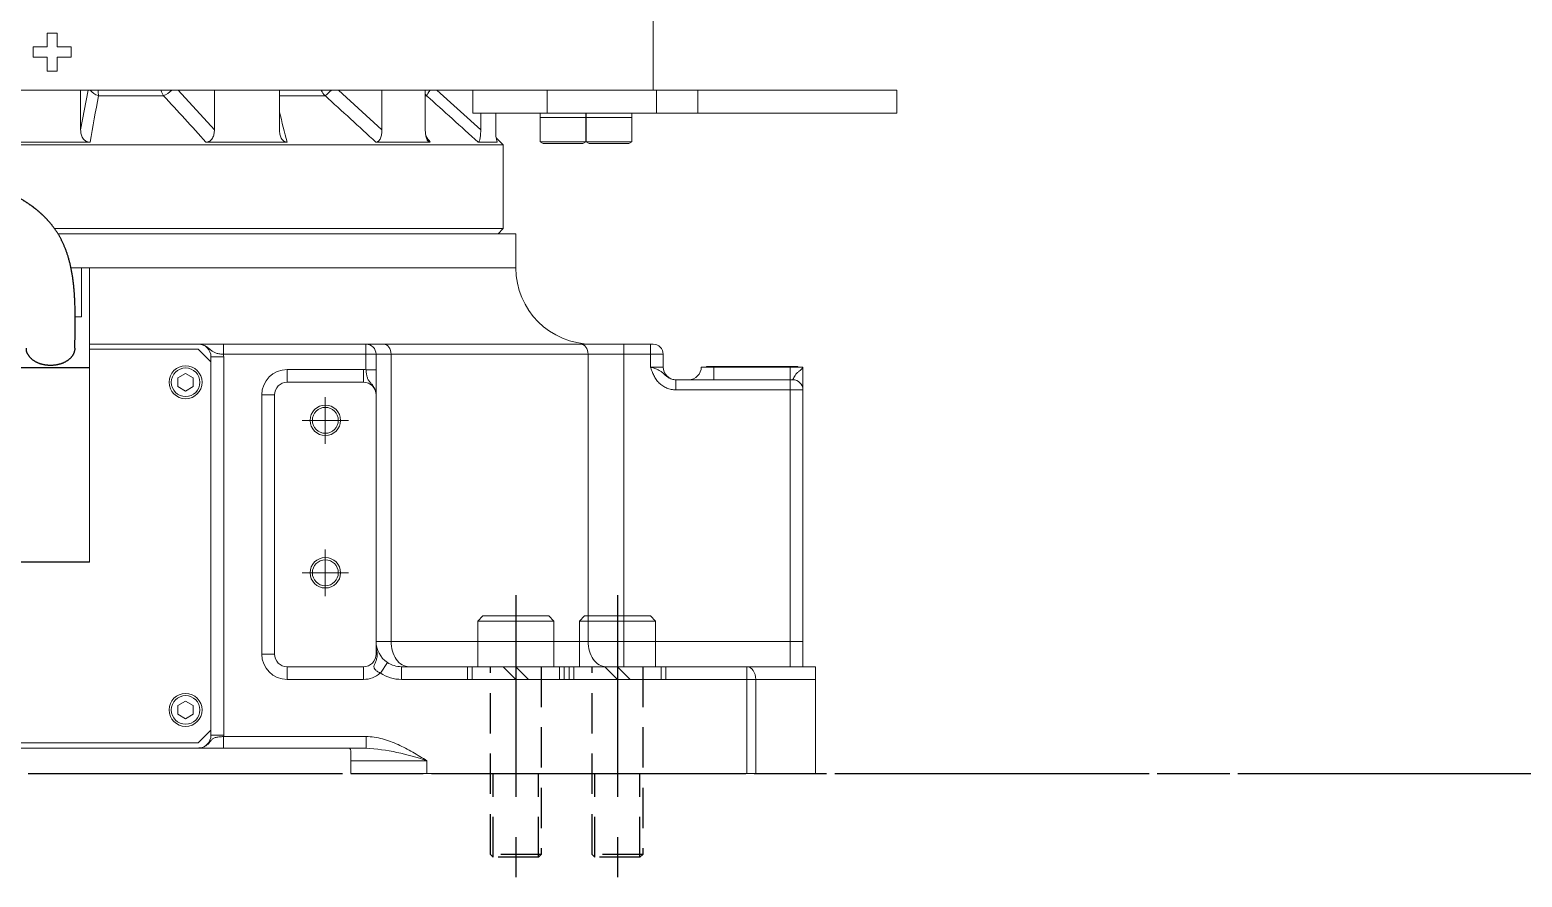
# Model space of a CAD drawing. Extents: x -2384 to 29887, y -2542 to 22350.
# Drawn here: x 1896 to 2483, y 952 to 1285 of the extents above; entities that cross this region are included whole.
import ezdxf

# ---------------------------------------------------------------- set-up
doc = ezdxf.new("R2010")
doc.units = 0
doc.header["$LTSCALE"] = 63.5
doc.header["$MEASUREMENT"] = 0
for name, pattern in [('CENTER', [2, 1.25, -0.25, 0.25, -0.25]), ('HIDDEN', [0.375, 0.25, -0.125]), ('PHANTOM', [2.5, 1.25, -0.25, 0.25, -0.25, 0.25, -0.25])]:
    doc.linetypes.add(name, pattern=pattern)
doc.layers.get('0').update_dxf_attribs({"linetype": 'CONTINUOUS'})
for name, color, linetype in [('1', 4, 'HIDDEN'), ('2', 2, 'CENTER'), ('4', 6, 'PHANTOM')]:
    doc.layers.add(name, color=color, linetype=linetype)

msp = doc.modelspace()

# ---------------------------------------------------------------- linework, layer by layer
at = {"color": 6, "lineweight": 0}
for p, q in [((2141.38, 1261.55), (2141.38, 1289.89)), ((1902.89, 1278.55), (1902.89, 1284.05)), ((1902.89, 1284.05), (1906.89, 1284.05)), ((1906.89, 1284.05), (1906.89, 1278.55)), ((1897.38, 1274.55), (1897.38, 1278.55)), ((1897.38, 1278.55), (1902.89, 1278.55)), ((1906.89, 1278.55), (1912.38, 1278.55)), ((1912.38, 1278.55), (1912.38, 1274.55)), ((1902.89, 1274.55), (1897.38, 1274.55)), ((1902.89, 1269.05), (1902.89, 1274.55)), ((1906.89, 1269.05), (1902.89, 1269.05)), ((1912.38, 1274.55), (1906.89, 1274.55)), ((1906.89, 1274.55), (1906.89, 1269.05)), ((2095.56, 1261.55), (1573.38, 1261.55)), ((1916.08, 1245.97), (1919.04, 1261.55)), ((1916.08, 1245.97), (1916.08, 1261.55)), ((1948.72, 1259.38), (1923.1, 1259.38)), ((1954.43, 1261.55), (1968.73, 1245.97)), ((1968.73, 1245.97), (1968.73, 1261.55)), ((1994.34, 1245.97), (1994.34, 1261.55)), ((2012.28, 1259.38), (1994.34, 1259.38)), ((2017.55, 1261.55), (2034.64, 1245.97)), ((2034.64, 1245.97), (2034.64, 1261.55)), ((2051.74, 1245.97), (2051.74, 1261.55)), ((2052.27, 1259.38), (2051.74, 1259.38)), ((2056.29, 1261.55), (2073.55, 1245.97)), ((2070.4, 1252.55), (2070.4, 1261.55)), ((2099.76, 1261.55), (2095.56, 1261.55)), ((2099.76, 1252.55), (2099.76, 1261.55)), ((2142.8, 1261.55), (2099.76, 1261.55)), ((2142.8, 1252.55), (2142.8, 1261.55)), ((2159.08, 1261.55), (2142.8, 1261.55)), ((2159.08, 1252.55), (2159.08, 1261.55)), ((2237.38, 1261.55), (2159.08, 1261.55)), ((2237.38, 1252.55), (2237.38, 1261.55)), ((2099.76, 1252.55), (2070.4, 1252.55)), ((2073.55, 1245.97), (2073.55, 1252.55)), ((2079.56, 1245.97), (2079.56, 1252.55)), ((2096.91, 1252.55), (2096.91, 1241.25)), ((2096.91, 1252.55), (2096.91, 1250.75)), ((2142.8, 1252.55), (2099.76, 1252.55)), ((2114.91, 1241.25), (2114.91, 1252.55)), ((2114.91, 1250.75), (2114.91, 1252.55)), ((2115.08, 1252.55), (2115.08, 1241.25)), ((2115.08, 1252.55), (2115.08, 1250.75)), ((2133.08, 1241.25), (2133.08, 1252.55)), ((2133.08, 1250.75), (2133.08, 1252.55)), ((2159.08, 1252.55), (2142.8, 1252.55)), ((2237.38, 1252.55), (2159.08, 1252.55)), ((2114.91, 1250.75), (2096.91, 1250.75)), ((2133.08, 1250.75), (2115.08, 1250.75)), ((2082.38, 1240.05), (1632.38, 1240.05)), ((1919.76, 1241.05), (1882.08, 1241.05)), ((1997.34, 1241.05), (1965.4, 1241.05)), ((2053.62, 1241.05), (2032.27, 1241.05)), ((2080.02, 1241.05), (2072.52, 1241.05)), ((2082.38, 1240.05), (2079.67, 1242.76)), ((2082.38, 1207.05), (2082.38, 1240.05)), ((2096.91, 1241.25), (2098.12, 1240.55)), ((2114.91, 1241.25), (2096.91, 1241.25)), ((2098.12, 1240.55), (2113.69, 1240.55)), ((2113.69, 1240.55), (2114.91, 1241.25)), ((2115.08, 1241.25), (2116.29, 1240.55)), ((2133.08, 1241.25), (2115.08, 1241.25)), ((2131.87, 1240.55), (2116.29, 1240.55)), ((2131.87, 1240.55), (2133.08, 1241.25)), ((2082.38, 1207.05), (1905.79, 1207.05)), ((2087.38, 1205.05), (1907.12, 1205.05)), ((2080.38, 1205.05), (2082.38, 1207.05)), ((2087.38, 1191.55), (2087.38, 1205.05)), ((1912.28, 1191.55), (1916.38, 1191.55)), ((1912.28, 1191.55), (2087.38, 1191.55)), ((1919.58, 1191.55), (1916.38, 1191.55)), ((1916.38, 1172.28), (1916.38, 1191.55)), ((1919.58, 1191.55), (1919.58, 1152.21)), ((1916.38, 1172.28), (1913.91, 1172.28)), ((1919.58, 1161.55), (1962.38, 1161.55)), ((1962.38, 1159.55), (1919.58, 1159.55)), ((1962.38, 1161.55), (1972.33, 1161.55)), ((1967.38, 1154.55), (1962.38, 1159.55)), ((1972.33, 1161.55), (2028.38, 1161.55)), ((1972.33, 1161.55), (1972.33, 1157.55)), ((2028.38, 1157.55), (1972.33, 1157.55)), ((2028.38, 1161.55), (2028.38, 1157.55)), ((2028.38, 1161.55), (2035.41, 1161.55)), ((2032.38, 1157.55), (2028.38, 1157.55)), ((2028.38, 1151.5), (2028.38, 1157.55)), ((2038.24, 1157.55), (2032.38, 1157.55)), ((2032.38, 1157.55), (2032.38, 1151.5)), ((2035.41, 1161.55), (2112.96, 1161.55)), ((2038.24, 1157.55), (2038.24, 1044.55)), ((2115.79, 1157.55), (2038.24, 1157.55)), ((2112.96, 1161.55), (2129.93, 1161.55)), ((2115.79, 1044.55), (2115.79, 1157.55)), ((2129.93, 1157.55), (2115.79, 1157.55)), ((2129.93, 1161.55), (2140.38, 1161.55)), ((2129.93, 1161.55), (2129.93, 1157.55)), ((2140.38, 1157.55), (2129.93, 1157.55)), ((2129.93, 1157.55), (2129.93, 1044.55)), ((2140.38, 1161.55), (2141.38, 1161.55)), ((2140.38, 1161.55), (2140.38, 1157.55)), ((2145.38, 1157.55), (2140.38, 1157.55)), ((2140.38, 1152.55), (2140.38, 1157.55)), ((2145.38, 1157.55), (2145.38, 1152.55)), ((1919.58, 1152.21), (1919.58, 1075.72)), ((1967.38, 1156.55), (1967.38, 1154.55)), ((1972.38, 1156.55), (1967.38, 1156.55)), ((1967.38, 1009.55), (1967.38, 1154.55)), ((1972.38, 1156.55), (1972.38, 1007.55)), ((1997.38, 1151.55), (2027.38, 1151.55)), ((1997.38, 1151.55), (1997.38, 1146.55)), ((2027.38, 1151.55), (2027.38, 1146.55)), ((2032.38, 1151.5), (2028.38, 1151.5)), ((2032.38, 1151.5), (2032.38, 1141.55)), ((2140.38, 1152.55), (2145.38, 1152.55)), ((2165.38, 1152.55), (2160.38, 1152.55)), ((2162.38, 1152.8), (2162.38, 1152.55)), ((2162.38, 1152.8), (2198.38, 1152.8)), ((2165.38, 1147.55), (2165.38, 1152.55)), ((2195.38, 1152.55), (2165.38, 1152.55)), ((2195.38, 1147.55), (2195.38, 1152.55)), ((2200.38, 1152.55), (2195.38, 1152.55)), ((2198.38, 1152.8), (2198.38, 1152.55)), ((2200.38, 1152.55), (2200.38, 1143.55)), ((1957.38, 1150.01), (1954.38, 1148.28)), ((1954.38, 1148.28), (1954.38, 1144.82)), ((1960.38, 1148.28), (1957.38, 1150.01)), ((1960.38, 1144.82), (1960.38, 1148.28)), ((1997.38, 1146.55), (2027.38, 1146.55)), ((2150.33, 1147.55), (2195.38, 1147.55)), ((2150.33, 1143.55), (2150.33, 1147.55)), ((2195.38, 1147.55), (2196.38, 1147.55)), ((2195.38, 1143.55), (2195.38, 1147.55)), ((1954.38, 1144.82), (1957.38, 1143.08)), ((1957.38, 1143.08), (1960.38, 1144.82)), ((1987.38, 1039.55), (1987.38, 1141.55)), ((1987.38, 1141.55), (1992.38, 1141.55)), ((1992.38, 1039.55), (1992.38, 1141.55)), ((2012.38, 1140.72), (2012.38, 1122.37)), ((2032.38, 1141.55), (2032.38, 1039.55)), ((2195.38, 1143.55), (2150.33, 1143.55)), ((2200.38, 1143.55), (2195.38, 1143.55)), ((2195.38, 1044.55), (2195.38, 1143.55)), ((2200.38, 1143.55), (2200.38, 1044.55)), ((2021.56, 1131.55), (2003.21, 1131.55)), ((2012.38, 1080.72), (2012.38, 1062.37)), ((2200.38, 1067.55), (2200.38, 1077.55)), ((2021.56, 1071.55), (2003.21, 1071.55)), ((2200.38, 1067.55), (2200.38, 1034.55)), ((2074.38, 1054.55), (2072.38, 1052.55)), ((2102.38, 1052.55), (2072.38, 1052.55)), ((2072.38, 1052.55), (2072.38, 1034.55)), ((2100.38, 1054.55), (2074.38, 1054.55)), ((2102.38, 1052.55), (2100.38, 1054.55)), ((2102.38, 1034.55), (2102.38, 1052.55)), ((2114.38, 1054.55), (2112.38, 1052.55)), ((2142.38, 1052.55), (2112.38, 1052.55)), ((2112.38, 1052.55), (2112.38, 1034.55)), ((2140.38, 1054.55), (2114.38, 1054.55)), ((2142.38, 1052.55), (2140.38, 1054.55)), ((2142.38, 1034.55), (2142.38, 1052.55)), ((2032.38, 1044.55), (2038.24, 1044.55)), ((2038.24, 1044.55), (2115.79, 1044.55)), ((2115.79, 1044.55), (2129.93, 1044.55)), ((2129.93, 1044.55), (2195.38, 1044.55)), ((2129.93, 1044.55), (2129.93, 1034.55)), ((2195.38, 1044.55), (2200.38, 1044.55)), ((2195.38, 1034.55), (2195.38, 1044.55)), ((2200.38, 1044.55), (2200.38, 1034.55)), ((1987.38, 1039.55), (1992.38, 1039.55)), ((2027.38, 1034.55), (1997.38, 1034.55)), ((1997.38, 1029.55), (1997.38, 1034.55)), ((2027.38, 1029.55), (2027.38, 1034.55)), ((2036.82, 1036.24), (2034.04, 1032.08)), ((2042.38, 1034.55), (2042.38, 1029.55)), ((2042.38, 1034.55), (2178.31, 1034.55)), ((2068.38, 1029.55), (2068.38, 1034.55)), ((2070.18, 1034.55), (2070.18, 1029.55)), ((2082.38, 1034.55), (2087.38, 1029.55)), ((2087.38, 1034.55), (2092.38, 1029.55)), ((2104.58, 1029.55), (2104.58, 1034.55)), ((2106.38, 1029.55), (2106.38, 1034.55)), ((2108.38, 1029.55), (2108.38, 1034.55)), ((2110.18, 1034.55), (2110.18, 1029.55)), ((2122.38, 1034.55), (2127.38, 1029.55)), ((2127.38, 1034.55), (2132.38, 1029.55)), ((2144.58, 1029.55), (2144.58, 1034.55)), ((2146.38, 1029.55), (2146.38, 1034.55)), ((2178.31, 1034.55), (2178.31, 1029.55)), ((2178.31, 1034.55), (2205.38, 1034.55)), ((2205.38, 1034.55), (2205.38, 1029.55)), ((2027.38, 1029.55), (1997.38, 1029.55)), ((2178.31, 1029.55), (2042.38, 1029.55)), ((2106.38, 1029.55), (2068.38, 1029.55)), ((2092.38, 1029.55), (2087.38, 1029.55)), ((2087.38, 1029.55), (2092.38, 1029.55)), ((2146.38, 1029.55), (2108.38, 1029.55)), ((2181.85, 1029.55), (2178.31, 1029.55)), ((2178.31, 992.55), (2178.31, 1029.55)), ((2181.85, 1029.55), (2181.85, 992.55)), ((2205.38, 1029.55), (2181.85, 1029.55)), ((2205.38, 992.55), (2205.38, 1029.55)), ((1957.38, 1021.01), (1954.38, 1019.28)), ((1954.38, 1019.28), (1954.38, 1015.82)), ((1960.38, 1019.28), (1957.38, 1021.01)), ((1960.38, 1015.82), (1960.38, 1019.28)), ((1954.38, 1015.82), (1957.38, 1014.08)), ((1957.38, 1014.08), (1960.38, 1015.82)), ((1752.38, 1004.55), (1962.38, 1004.55)), ((1962.38, 1004.55), (1967.38, 1009.55)), ((1967.38, 1009.55), (1967.38, 1007.55)), ((1972.38, 1007.55), (1967.38, 1007.55)), ((1972.37, 1007.05), (2028.41, 1007.05)), ((1972.37, 1007.05), (1972.37, 1002.55)), ((2028.41, 1007.05), (2028.41, 1002.55)), ((1962.38, 1002.55), (1752.38, 1002.55)), ((1972.37, 1002.55), (1962.38, 1002.55)), ((2028.41, 1002.55), (1972.37, 1002.55)), ((2022.38, 992.55), (2022.38, 997.55)), ((2052.38, 997.55), (2022.38, 997.55)), ((2052.38, 997.55), (2052.38, 992.55)), ((2022.38, 992.55), (2052.38, 992.55)), ((2052.38, 992.55), (2178.31, 992.55)), ((2178.31, 992.55), (2181.85, 992.55)), ((2181.85, 992.55), (2205.38, 992.55))]:
    msp.add_line(p, q, dxfattribs=at)
for centre, radius in [((1957.38, 1146.55), 6.5), ((1957.38, 1146.55), 5.63), ((2012.38, 1131.55), 6), ((2012.38, 1131.55), 5.1), ((2012.38, 1071.55), 6), ((2012.38, 1071.55), 5.1), ((1957.38, 1017.55), 6.5), ((1957.38, 1017.55), 5.63)]:
    msp.add_circle(centre, radius, dxfattribs=at)
for centre, radius, start, end in [((8697.93, 16.24), 6887.94, 169.602249, 169.757261), ((2030.03, 1265.96), 107.14, 182.39568, 183.52233), ((1959.1, 1266.09), 12.36, 201.7931, 212.87819), ((163.37, -381.99), 2425.19, 42.00844, 42.59407), ((2019.9, 1266.36), 10.33, 208.02854, 222.46008), ((269.81, -660.65), 2592.83, 47.1761, 47.7755), ((2059.11, 1266.5), 9.87, 220.9784, 226.09294), ((339.44, -653.29), 2567.5, 47.54552, 48.1552), ((-1026.43, 481.1), 3117.8, 14.10765, 14.33262), ((2092.38, 1244.67), 12.88, 174.22611, 196.32853), ((273.48, 92.67), 2118.4, 32.82631, 32.90761), ((2117.38, 1191.55), 30, 180, 270), ((1962.38, 1156.55), 5, 0, 90), ((1962.38, 1156.55), 10, 0, 5.73917), ((2028.38, 1157.55), 4, 0, 90), ((2141.38, 1157.55), 4, 0, 90), ((1997.38, 1141.55), 10, 90, 180), ((2027.38, 1141.55), 10, 84.26083, 90), ((2150.38, 1152.55), 5, 180, 270), ((2155.38, 1152.55), 5, 270, 0), ((1997.38, 1141.55), 5, 90, 180), ((2027.38, 1141.55), 5, 0, 90), ((2196.38, 1143.55), 4, 0, 90), ((2042.38, 1044.55), 10, 180, 236.19619), ((1997.38, 1039.55), 10, 180, 270), ((1997.38, 1039.55), 5, 180, 270), ((2027.38, 1039.55), 5, 270, 0), ((2042.38, 1044.55), 10, 236.19619, 270), ((2027.38, 1039.55), 10, 270, 311.71868), ((2042.38, 1044.55), 15, 236.19619, 270), ((1962.38, 1007.55), 5, 270, 0), ((1962.38, 1007.55), 10, 357.13402, 0), ((2021.57, 909.79), 93.01, 70.65413, 85.78443)]:
    msp.add_arc(centre, radius, start, end, dxfattribs=at)
for centre, major_axis, ratio, start_param, end_param in [((1924.23, 1262.92), (-4.91, 0.94), 0.739942, 0.627522, 1.482275), ((1950.29, 1262.92), (3.67, 3.4), 0.433432, 3.921232, 4.775986), ((2014.94, 1262.92), (3.35, 3.71), 0.165852, 3.6328, 4.487553), ((2055.62, 1262.92), (-3.33, -3.73), 0.126977, 5.198625, 6.053379), ((2035.41, 1157.55), (0, 4), 0.707107, 4.712389, 6.283185), ((2112.96, 1157.55), (0, 4), 0.707107, 4.712389, 6.283185), ((2045.31, 1044.55), (0, 10), 0.707107, 1.570796, 3.141593), ((2122.86, 1044.55), (0, 10), 0.707107, 1.570796, 3.141593), ((2178.31, 1029.55), (0, 5), 0.707107, 4.712389, 6.283185)]:
    msp.add_ellipse(centre, major_axis=major_axis, ratio=ratio, start_param=start_param, end_param=end_param, dxfattribs=at)
for points, knots in [([(1919.76, 1241.05), (1919.48, 1241.05), (1919.2, 1241.08), (1918.79, 1241.18), (1918.66, 1241.23), (1918.4, 1241.33), (1918.27, 1241.4), (1918.03, 1241.54), (1917.91, 1241.61), (1917.68, 1241.79), (1917.57, 1241.88), (1917.27, 1242.18), (1917.09, 1242.4), (1916.78, 1242.89), (1916.65, 1243.15), (1916.43, 1243.68), (1916.34, 1243.96), (1916.14, 1244.81), (1916.08, 1245.38), (1916.08, 1245.97)], [0, 0, 0, 0, 0.125, 0.125, 0.1875, 0.1875, 0.25, 0.25, 0.3125, 0.3125, 0.375, 0.375, 0.5, 0.5, 0.625, 0.625, 0.75, 0.75, 1, 1, 1, 1]), ([(1968.73, 1245.97), (1968.73, 1245.38), (1968.68, 1244.81), (1968.5, 1243.97), (1968.42, 1243.7), (1968.23, 1243.15), (1968.11, 1242.9), (1967.83, 1242.41), (1967.66, 1242.18), (1967.3, 1241.79), (1967.1, 1241.61), (1966.76, 1241.4), (1966.64, 1241.34), (1966.41, 1241.23), (1966.29, 1241.19), (1965.92, 1241.08), (1965.66, 1241.05), (1965.4, 1241.05)], [0, 0, 0, 0, 0.25, 0.25, 0.375, 0.375, 0.5, 0.5, 0.625, 0.625, 0.75, 0.75, 0.8125, 0.8125, 0.875, 0.875, 1, 1, 1, 1]), ([(1997.34, 1241.05), (1997.11, 1241.05), (1996.89, 1241.08), (1996.56, 1241.18), (1996.45, 1241.23), (1996.23, 1241.33), (1996.13, 1241.4), (1995.93, 1241.54), (1995.83, 1241.61), (1995.65, 1241.79), (1995.56, 1241.88), (1995.31, 1242.18), (1995.16, 1242.4), (1994.91, 1242.89), (1994.8, 1243.15), (1994.62, 1243.68), (1994.55, 1243.96), (1994.38, 1244.81), (1994.34, 1245.38), (1994.34, 1245.97)], [0, 0, 0, 0, 0.125, 0.125, 0.1875, 0.1875, 0.25, 0.25, 0.3125, 0.3125, 0.375, 0.375, 0.5, 0.5, 0.625, 0.625, 0.75, 0.75, 1, 1, 1, 1]), ([(2034.64, 1245.97), (2034.64, 1245.38), (2034.6, 1244.81), (2034.47, 1243.97), (2034.42, 1243.7), (2034.28, 1243.15), (2034.2, 1242.9), (2034, 1242.41), (2033.88, 1242.18), (2033.62, 1241.79), (2033.48, 1241.61), (2033.24, 1241.4), (2033.16, 1241.34), (2032.99, 1241.23), (2032.9, 1241.19), (2032.64, 1241.08), (2032.46, 1241.05), (2032.27, 1241.05)], [0, 0, 0, 0, 0.25, 0.25, 0.375, 0.375, 0.5, 0.5, 0.625, 0.625, 0.75, 0.75, 0.8125, 0.8125, 0.875, 0.875, 1, 1, 1, 1]), ([(2053.62, 1241.05), (2053.48, 1241.05), (2053.34, 1241.08), (2053.13, 1241.18), (2053.06, 1241.23), (2052.93, 1241.33), (2052.87, 1241.4), (2052.74, 1241.54), (2052.68, 1241.61), (2052.57, 1241.79), (2052.51, 1241.88), (2052.35, 1242.18), (2052.26, 1242.4), (2052.1, 1242.89), (2052.04, 1243.15), (2051.92, 1243.68), (2051.88, 1243.96), (2051.77, 1244.81), (2051.74, 1245.38), (2051.74, 1245.97)], [0, 0, 0, 0, 0.125, 0.125, 0.1875, 0.1875, 0.25, 0.25, 0.3125, 0.3125, 0.375, 0.375, 0.5, 0.5, 0.625, 0.625, 0.75, 0.75, 1, 1, 1, 1]), ([(2073.55, 1245.97), (2073.55, 1245.38), (2073.54, 1244.81), (2073.48, 1243.97), (2073.46, 1243.7), (2073.4, 1243.15), (2073.36, 1242.9), (2073.28, 1242.41), (2073.23, 1242.18), (2073.12, 1241.79), (2073.05, 1241.61), (2072.95, 1241.4), (2072.91, 1241.34), (2072.84, 1241.23), (2072.8, 1241.19), (2072.68, 1241.08), (2072.6, 1241.05), (2072.52, 1241.05)], [0, 0, 0, 0, 0.25, 0.25, 0.375, 0.375, 0.5, 0.5, 0.625, 0.625, 0.75, 0.75, 0.8125, 0.8125, 0.875, 0.875, 1, 1, 1, 1]), ([(1972.33, 1157.55), (1971.82, 1157.59), (1971.32, 1157.64), (1970.59, 1157.74), (1970.36, 1157.78), (1969.9, 1157.87), (1969.68, 1157.93), (1969.05, 1158.11), (1968.66, 1158.28), (1967.96, 1158.69), (1967.64, 1158.94), (1966.99, 1159.5), (1966.66, 1159.79), (1965.95, 1160.35), (1965.56, 1160.62), (1964.94, 1160.95), (1964.72, 1161.05), (1964.27, 1161.23), (1964.04, 1161.3), (1963.58, 1161.42), (1963.35, 1161.47), (1962.99, 1161.52), (1962.87, 1161.53), (1962.63, 1161.54), (1962.5, 1161.55), (1962.38, 1161.55)], [0, 0, 0, 0, 0.125, 0.125, 0.1875, 0.1875, 0.25, 0.25, 0.375, 0.375, 0.5, 0.5, 0.625, 0.625, 0.75, 0.75, 0.8125, 0.8125, 0.875, 0.875, 0.9375, 0.9375, 0.96875, 0.96875, 1, 1, 1, 1]), ([(2032.38, 1141.55), (2032.38, 1141.67), (2032.38, 1141.79), (2032.36, 1142.03), (2032.35, 1142.15), (2032.3, 1142.51), (2032.26, 1142.75), (2032.14, 1143.21), (2032.06, 1143.44), (2031.89, 1143.89), (2031.78, 1144.1), (2031.45, 1144.73), (2031.19, 1145.11), (2030.63, 1145.83), (2030.33, 1146.16), (2029.77, 1146.81), (2029.52, 1147.13), (2029.11, 1147.82), (2028.95, 1148.21), (2028.76, 1148.84), (2028.71, 1149.06), (2028.62, 1149.52), (2028.58, 1149.76), (2028.47, 1150.48), (2028.42, 1150.98), (2028.38, 1151.5)], [0, 0, 0, 0, 0.03125, 0.03125, 0.0625, 0.0625, 0.125, 0.125, 0.1875, 0.1875, 0.25, 0.25, 0.375, 0.375, 0.5, 0.5, 0.625, 0.625, 0.75, 0.75, 0.8125, 0.8125, 0.875, 0.875, 1, 1, 1, 1]), ([(2150.33, 1143.55), (2149.72, 1143.55), (2149.13, 1143.61), (2148.24, 1143.78), (2147.95, 1143.86), (2147.37, 1144.03), (2147.09, 1144.14), (2146.25, 1144.49), (2145.72, 1144.77), (2144.72, 1145.44), (2144.24, 1145.82), (2143.39, 1146.66), (2143, 1147.12), (2142.47, 1147.86), (2142.3, 1148.11), (2141.99, 1148.63), (2141.84, 1148.9), (2141.43, 1149.71), (2141.19, 1150.26), (2140.87, 1151.11), (2140.77, 1151.4), (2140.62, 1151.83), (2140.57, 1151.97), (2140.48, 1152.26), (2140.43, 1152.41), (2140.38, 1152.55)], [0, 0, 0, 0, 0.125, 0.125, 0.1875, 0.1875, 0.25, 0.25, 0.375, 0.375, 0.5, 0.5, 0.625, 0.625, 0.6875, 0.6875, 0.75, 0.75, 0.875, 0.875, 0.9375, 0.9375, 0.96875, 0.96875, 1, 1, 1, 1]), ([(2140.38, 1152.55), (2140.5, 1152.51), (2140.63, 1152.47), (2140.87, 1152.39), (2140.99, 1152.34), (2141.35, 1152.22), (2141.58, 1152.14), (2142.04, 1151.97), (2142.27, 1151.89), (2142.72, 1151.71), (2142.94, 1151.62), (2143.56, 1151.34), (2143.95, 1151.14), (2144.66, 1150.68), (2144.99, 1150.43), (2145.64, 1149.87), (2145.96, 1149.56), (2146.66, 1148.95), (2147.05, 1148.64), (2147.68, 1148.26), (2147.9, 1148.14), (2148.36, 1147.93), (2148.59, 1147.84), (2149.32, 1147.62), (2149.82, 1147.55), (2150.33, 1147.55)], [0, 0, 0, 0, 0.03125, 0.03125, 0.0625, 0.0625, 0.125, 0.125, 0.1875, 0.1875, 0.25, 0.25, 0.375, 0.375, 0.5, 0.5, 0.625, 0.625, 0.75, 0.75, 0.8125, 0.8125, 0.875, 0.875, 1, 1, 1, 1]), ([(2196.38, 1147.55), (2196.42, 1147.55), (2196.47, 1147.62), (2196.58, 1147.84), (2196.62, 1147.93), (2196.71, 1148.14), (2196.76, 1148.26), (2196.95, 1148.64), (2197.11, 1148.95), (2197.52, 1149.56), (2197.77, 1149.87), (2198.33, 1150.43), (2198.63, 1150.68), (2199.19, 1151.14), (2199.45, 1151.34), (2199.78, 1151.62), (2199.89, 1151.71), (2200.06, 1151.89), (2200.14, 1151.97), (2200.26, 1152.14), (2200.3, 1152.22), (2200.35, 1152.34), (2200.36, 1152.39), (2200.38, 1152.47), (2200.38, 1152.51), (2200.38, 1152.55)], [0, 0, 0, 0, 0.125, 0.125, 0.1875, 0.1875, 0.25, 0.25, 0.375, 0.375, 0.5, 0.5, 0.625, 0.625, 0.75, 0.75, 0.8125, 0.8125, 0.875, 0.875, 0.9375, 0.9375, 0.96875, 0.96875, 1, 1, 1, 1]), ([(2034.04, 1032.08), (2033.81, 1032.17), (2033.58, 1032.27), (2033.15, 1032.49), (2032.94, 1032.61), (2032.55, 1032.88), (2032.37, 1033.02), (2032.05, 1033.33), (2031.91, 1033.5), (2031.74, 1033.76), (2031.69, 1033.85), (2031.61, 1034.03), (2031.57, 1034.12), (2031.51, 1034.41), (2031.5, 1034.6), (2031.56, 1035), (2031.62, 1035.2), (2031.77, 1035.6), (2031.86, 1035.81), (2032.14, 1036.43), (2032.33, 1036.87), (2032.55, 1037.55), (2032.61, 1037.79), (2032.72, 1038.26), (2032.75, 1038.5), (2032.8, 1038.98), (2032.82, 1039.22), (2032.81, 1039.7), (2032.79, 1039.95), (2032.69, 1040.68), (2032.57, 1041.15), (2032.38, 1041.6)], [0, 0, 0, 0, 0.0625, 0.0625, 0.125, 0.125, 0.1875, 0.1875, 0.25, 0.25, 0.28125, 0.28125, 0.3125, 0.3125, 0.375, 0.375, 0.4375, 0.4375, 0.5, 0.5, 0.625, 0.625, 0.6875, 0.6875, 0.75, 0.75, 0.8125, 0.8125, 0.875, 0.875, 1, 1, 1, 1]), ([(1962.38, 1002.55), (1962.51, 1002.55), (1962.64, 1002.55), (1962.9, 1002.57), (1963.03, 1002.59), (1963.41, 1002.64), (1963.67, 1002.7), (1964.42, 1002.93), (1964.88, 1003.14), (1965.53, 1003.56), (1965.73, 1003.71), (1966.12, 1004.04), (1966.3, 1004.21), (1966.64, 1004.56), (1966.8, 1004.74), (1967.1, 1005.11), (1967.24, 1005.29), (1967.53, 1005.63), (1967.66, 1005.79), (1967.95, 1006.08), (1968.11, 1006.2), (1968.43, 1006.41), (1968.61, 1006.5), (1968.98, 1006.64), (1969.18, 1006.7), (1969.61, 1006.8), (1969.84, 1006.83), (1970.31, 1006.9), (1970.55, 1006.93), (1971.31, 1006.99), (1971.83, 1007.02), (1972.37, 1007.05)], [0, 0, 0, 0, 0.03125, 0.03125, 0.0625, 0.0625, 0.125, 0.125, 0.25, 0.25, 0.3125, 0.3125, 0.375, 0.375, 0.4375, 0.4375, 0.5, 0.5, 0.5625, 0.5625, 0.625, 0.625, 0.6875, 0.6875, 0.75, 0.75, 0.8125, 0.8125, 0.875, 0.875, 1, 1, 1, 1]), ([(2028.41, 1007.05), (2029.51, 1007.05), (2030.6, 1006.96), (2032.75, 1006.64), (2033.82, 1006.42), (2035.93, 1005.85), (2036.98, 1005.51), (2039.02, 1004.75), (2040.02, 1004.33), (2042.99, 1002.98), (2044.9, 1001.96), (2048.67, 999.81), (2050.52, 998.68), (2052.38, 997.55)], [0, 0, 0, 0, 0.125, 0.125, 0.25, 0.25, 0.375, 0.375, 0.5, 0.5, 0.75, 0.75, 1, 1, 1, 1]), ([(2021.38, 1002.55), (2021.67, 1002.55), (2021.88, 1002.46), (2022.1, 1002.25), (2022.17, 1002.18), (2022.27, 1002.01), (2022.31, 1001.91), (2022.41, 1001.62), (2022.44, 1001.41), (2022.48, 1000.97), (2022.49, 1000.74), (2022.48, 1000.03), (2022.45, 999.54), (2022.41, 998.79), (2022.4, 998.55), (2022.39, 998.05), (2022.38, 997.8), (2022.38, 997.55)], [0, 0, 0, 0, 0.125, 0.125, 0.1875, 0.1875, 0.25, 0.25, 0.375, 0.375, 0.5, 0.5, 0.75, 0.75, 0.875, 0.875, 1, 1, 1, 1])]:
    msp.add_open_spline(points, degree=3, knots=knots, dxfattribs=at)
at = {"layer": '1'}
for p, q in [((2077.38, 960.68), (2077.38, 1034.55)), ((2097.38, 1034.55), (2097.38, 960.68)), ((2117.38, 960.68), (2117.38, 1034.55)), ((2137.38, 1034.55), (2137.38, 960.68)), ((2078.51, 959.55), (2078.51, 992.55)), ((2096.25, 959.55), (2096.25, 992.55)), ((2118.51, 959.55), (2118.51, 992.55)), ((2136.25, 959.55), (2136.25, 992.55)), ((2097.38, 960.68), (2077.38, 960.68)), ((2078.51, 959.55), (2077.38, 960.68)), ((2096.25, 959.55), (2078.51, 959.55)), ((2097.38, 960.68), (2096.25, 959.55)), ((2137.38, 960.68), (2117.38, 960.68)), ((2118.51, 959.55), (2117.38, 960.68)), ((2136.25, 959.55), (2118.51, 959.55)), ((2137.38, 960.68), (2136.25, 959.55))]:
    msp.add_line(p, q, dxfattribs=at)
at = {"layer": '2'}
for p, q in [((2087.38, 1062.69), (2087.38, 951.7)), ((2127.38, 1062.69), (2127.38, 951.7))]:
    msp.add_line(p, q, dxfattribs=at)
at = {"layer": '4'}
for p, q in [((1919.58, 1152.21), (1795.18, 1152.21)), ((1919.58, 1075.72), (1795.18, 1075.72)), ((149.14, 992.55), (6952.97, 992.55)), ((669.83, 992.55), (6952.97, 992.55))]:
    msp.add_line(p, q, dxfattribs=at)
for points, knots in [([(1913.81, 1160), (1913.83, 1161.38), (1913.87, 1165.06), (1913.96, 1171.61), (1913.84, 1178.76), (1913.35, 1185.27), (1912.51, 1190.86), (1911.24, 1196.01), (1909.56, 1200.56), (1907.61, 1204.39), (1905.55, 1207.47), (1903.55, 1209.91), (1901.72, 1211.83), (1900.07, 1213.35), (1898.4, 1214.75), (1896.39, 1216.27), (1893.53, 1218.17), (1889.66, 1220.35), (1884.84, 1222.54), (1879.6, 1224.45), (1874.34, 1226), (1869.28, 1227.22), (1864.4, 1228.19), (1858.64, 1229.15), (1852.03, 1229.99), (1844.38, 1230.69), (1836.56, 1231.17), (1827.33, 1231.51), (1816.55, 1231.64), (1804.05, 1231.51), (1790.9, 1231.14), (1777.44, 1230.5), (1764.06, 1229.58), (1750.11, 1228.32), (1735.67, 1226.69), (1720.85, 1224.66), (1706.52, 1222.37), (1692.58, 1219.85), (1682.58, 1217.88), (1677.23, 1216.74), (1676.38, 1216.56)], [0, 0, 0, 0, 0.0179622, 0.0480949, 0.07715, 0.0983311, 0.1183651, 0.1369627, 0.1538367, 0.1687294, 0.1813528, 0.1920509, 0.2011531, 0.2086842, 0.2151028, 0.2236565, 0.2348931, 0.2508073, 0.269816, 0.2895585, 0.3081812, 0.3258066, 0.3425782, 0.35858, 0.3848042, 0.4096817, 0.4357282, 0.4630887, 0.5015872, 0.542503, 0.5860383, 0.6302557, 0.673669, 0.7162844, 0.7663417, 0.815199, 0.8628389, 0.9099731, 0.9570509, 0.9659789, 0.9659789, 0.9659789, 0.9659789]), ([(1913.8, 1159.93), (1913.7, 1159.17), (1913.48, 1157.65), (1911.83, 1155.63), (1909.4, 1154.09), (1906.37, 1153.21), (1903.11, 1153.09), (1899.98, 1153.74), (1897.31, 1155.09), (1895.5, 1156.98), (1894.64, 1158.71), (1894.78, 1159.71), (1894.82, 1159.95)], [0, 0, 0, 0, 0.107445, 0.214891, 0.322295, 0.429596, 0.536787, 0.643903, 0.751002, 0.85815, 0.965396, 1, 1, 1, 1])]:
    msp.add_open_spline(points, degree=3, knots=knots, dxfattribs=at)

doc.saveas('drawing.dxf')
